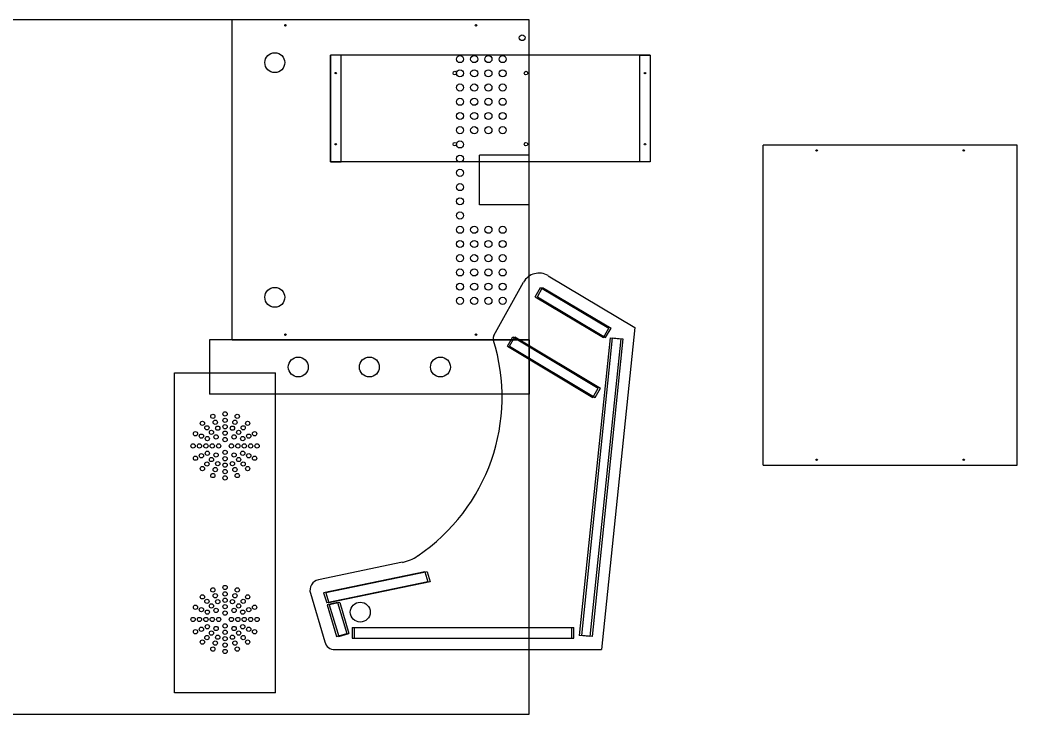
# Model space of a CAD drawing. Header units: millimetres. Extents: x -1057 to 1906, y -181 to 885.
# Drawn here: x 503 to 1906, y -91 to 885 of the extents above; entities that cross this region are included whole.
import ezdxf

# ---------------------------------------------------------------- set-up
doc = ezdxf.new("R2010")
doc.units = ezdxf.units.MM
for name, color, linetype in [('BLOCK_back_panel', 7, 'CONTINUOUS'), ('BLOCK_baton_placement', 7, 'CONTINUOUS'), ('BLOCK_bottom', 7, 'CONTINUOUS'), ('BLOCK_control_panel_front_3_holes', 7, 'CONTINUOUS'), ('BLOCK_monitor_bar', 7, 'CONTINUOUS'), ('BLOCK_side_panel', 7, 'CONTINUOUS'), ('BLOCK_speaker_panel', 7, 'CONTINUOUS'), ('Shape003', 7, 'CONTINUOUS'), ('Shape004', 7, 'CONTINUOUS'), ('Shape005', 7, 'CONTINUOUS'), ('Shape006', 7, 'CONTINUOUS'), ('Shape007', 7, 'CONTINUOUS'), ('Shape008', 7, 'CONTINUOUS'), ('Shape009', 7, 'CONTINUOUS'), ('Shape010', 7, 'CONTINUOUS'), ('Shape011', 7, 'CONTINUOUS'), ('Shape012', 7, 'CONTINUOUS'), ('Shape013', 7, 'CONTINUOUS'), ('Shape014', 7, 'CONTINUOUS'), ('Shape015', 7, 'CONTINUOUS'), ('Shape016', 7, 'CONTINUOUS'), ('Shape017', 7, 'CONTINUOUS'), ('Shape018', 7, 'CONTINUOUS'), ('Shape019', 7, 'CONTINUOUS'), ('Shape020', 7, 'CONTINUOUS'), ('Shape021', 7, 'CONTINUOUS'), ('Shape022', 7, 'CONTINUOUS'), ('Shape023', 7, 'CONTINUOUS'), ('Shape024', 7, 'CONTINUOUS'), ('Shape025', 7, 'CONTINUOUS'), ('Shape026', 7, 'CONTINUOUS'), ('Shape027', 7, 'CONTINUOUS'), ('Shape028', 7, 'CONTINUOUS'), ('Shape029', 7, 'CONTINUOUS'), ('Shape030', 7, 'CONTINUOUS'), ('Shape031', 7, 'CONTINUOUS'), ('Shape032', 7, 'CONTINUOUS'), ('Shape033', 7, 'CONTINUOUS'), ('Shape034', 7, 'CONTINUOUS'), ('Shape035', 7, 'CONTINUOUS'), ('Shape036', 7, 'CONTINUOUS'), ('Shape037', 7, 'CONTINUOUS'), ('Shape038', 7, 'CONTINUOUS'), ('Shape039', 7, 'CONTINUOUS'), ('Shape040', 7, 'CONTINUOUS'), ('Shape041', 7, 'CONTINUOUS'), ('Shape042', 7, 'CONTINUOUS'), ('Shape043', 7, 'CONTINUOUS'), ('Shape044', 7, 'CONTINUOUS'), ('Shape045', 7, 'CONTINUOUS'), ('Shape046', 7, 'CONTINUOUS'), ('Shape047', 7, 'CONTINUOUS'), ('Shape048', 7, 'CONTINUOUS'), ('Shape049', 7, 'CONTINUOUS'), ('Shape050', 7, 'CONTINUOUS'), ('Shape051', 7, 'CONTINUOUS'), ('Shape052', 7, 'CONTINUOUS'), ('Shape053', 7, 'CONTINUOUS'), ('Shape054', 7, 'CONTINUOUS'), ('Shape055', 7, 'CONTINUOUS'), ('Shape056', 7, 'CONTINUOUS'), ('Shape057', 7, 'CONTINUOUS'), ('Shape058', 7, 'CONTINUOUS'), ('Shape059', 7, 'CONTINUOUS'), ('Shape060', 7, 'CONTINUOUS'), ('Shape061', 7, 'CONTINUOUS'), ('Shape062', 7, 'CONTINUOUS'), ('Shape063', 7, 'CONTINUOUS'), ('Shape064', 7, 'CONTINUOUS'), ('Shape065', 7, 'CONTINUOUS'), ('Shape066', 7, 'CONTINUOUS'), ('Shape067', 7, 'CONTINUOUS'), ('Shape068', 7, 'CONTINUOUS'), ('Shape069', 7, 'CONTINUOUS'), ('Shape070', 7, 'CONTINUOUS'), ('Shape071', 7, 'CONTINUOUS'), ('Shape072', 7, 'CONTINUOUS'), ('Shape073', 7, 'CONTINUOUS'), ('Shape074', 7, 'CONTINUOUS'), ('Shape075', 7, 'CONTINUOUS'), ('Shape076', 7, 'CONTINUOUS'), ('Shape077', 7, 'CONTINUOUS'), ('Shape078', 7, 'CONTINUOUS'), ('Shape079', 7, 'CONTINUOUS'), ('Shape080', 7, 'CONTINUOUS'), ('Shape081', 7, 'CONTINUOUS'), ('Shape082', 7, 'CONTINUOUS'), ('Shape083', 7, 'CONTINUOUS'), ('Shape084', 7, 'CONTINUOUS'), ('Shape085', 7, 'CONTINUOUS'), ('Shape086', 7, 'CONTINUOUS'), ('Shape087', 7, 'CONTINUOUS'), ('Shape088', 7, 'CONTINUOUS'), ('Shape089', 7, 'CONTINUOUS'), ('Shape090', 7, 'CONTINUOUS'), ('Shape091', 7, 'CONTINUOUS'), ('Shape092', 7, 'CONTINUOUS'), ('Shape093', 7, 'CONTINUOUS'), ('Shape094', 7, 'CONTINUOUS'), ('Shape095', 7, 'CONTINUOUS'), ('Shape096', 7, 'CONTINUOUS'), ('Shape097', 7, 'CONTINUOUS'), ('Shape098', 7, 'CONTINUOUS'), ('Shape099', 7, 'CONTINUOUS'), ('Shape100', 7, 'CONTINUOUS'), ('Shape101', 7, 'CONTINUOUS'), ('Shape102', 7, 'CONTINUOUS'), ('Shape148', 7, 'CONTINUOUS'), ('Shape149', 7, 'CONTINUOUS'), ('Shape150', 7, 'CONTINUOUS'), ('Shape151', 7, 'CONTINUOUS'), ('Shape152', 7, 'CONTINUOUS'), ('Shape153', 7, 'CONTINUOUS'), ('Shape154', 7, 'CONTINUOUS'), ('Shape265', 7, 'CONTINUOUS'), ('Shape266', 7, 'CONTINUOUS'), ('Shape267', 7, 'CONTINUOUS'), ('Shape268', 7, 'CONTINUOUS'), ('Shape269', 7, 'CONTINUOUS'), ('Shape270', 7, 'CONTINUOUS'), ('Shape271', 7, 'CONTINUOUS'), ('Shape272', 7, 'CONTINUOUS'), ('Shape273', 7, 'CONTINUOUS'), ('Shape274', 7, 'CONTINUOUS'), ('Shape275', 7, 'CONTINUOUS'), ('Shape276', 7, 'CONTINUOUS'), ('Shape277', 7, 'CONTINUOUS'), ('Shape278', 7, 'CONTINUOUS'), ('Shape279', 7, 'CONTINUOUS'), ('Shape280', 7, 'CONTINUOUS'), ('Shape281', 7, 'CONTINUOUS'), ('Shape282', 7, 'CONTINUOUS'), ('Shape283', 7, 'CONTINUOUS'), ('Shape284', 7, 'CONTINUOUS'), ('Shape289', 7, 'CONTINUOUS'), ('Shape290', 7, 'CONTINUOUS'), ('Shape291', 7, 'CONTINUOUS'), ('Shape292', 7, 'CONTINUOUS'), ('Shape293', 7, 'CONTINUOUS'), ('Shape294', 7, 'CONTINUOUS'), ('Shape295', 7, 'CONTINUOUS'), ('Shape296', 7, 'CONTINUOUS'), ('Shape297', 7, 'CONTINUOUS'), ('Shape298', 7, 'CONTINUOUS'), ('Shape299', 7, 'CONTINUOUS'), ('Shape300', 7, 'CONTINUOUS'), ('Shape301', 7, 'CONTINUOUS'), ('Shape302', 7, 'CONTINUOUS'), ('Shape303', 7, 'CONTINUOUS'), ('Shape304', 7, 'CONTINUOUS'), ('Shape305', 7, 'CONTINUOUS'), ('Shape306', 7, 'CONTINUOUS'), ('Shape307', 7, 'CONTINUOUS'), ('Shape308', 7, 'CONTINUOUS'), ('Shape309', 7, 'CONTINUOUS'), ('Shape310', 7, 'CONTINUOUS'), ('Shape311', 7, 'CONTINUOUS'), ('Shape312', 7, 'CONTINUOUS'), ('Shape313', 7, 'CONTINUOUS'), ('Shape314', 7, 'CONTINUOUS'), ('Shape315', 7, 'CONTINUOUS'), ('Shape316', 7, 'CONTINUOUS'), ('Shape317', 7, 'CONTINUOUS'), ('Shape318', 7, 'CONTINUOUS'), ('Shape319', 7, 'CONTINUOUS'), ('Shape320', 7, 'CONTINUOUS'), ('Shape321', 7, 'CONTINUOUS'), ('Shape322', 7, 'CONTINUOUS'), ('Shape323', 7, 'CONTINUOUS'), ('Shape324', 7, 'CONTINUOUS'), ('Shape325', 7, 'CONTINUOUS'), ('Shape326', 7, 'CONTINUOUS'), ('Shape327', 7, 'CONTINUOUS'), ('Shape328', 7, 'CONTINUOUS'), ('Shape329', 7, 'CONTINUOUS'), ('Shape330', 7, 'CONTINUOUS'), ('Shape331', 7, 'CONTINUOUS'), ('Shape332', 7, 'CONTINUOUS'), ('Shape333', 7, 'CONTINUOUS'), ('Shape334', 7, 'CONTINUOUS'), ('Shape335', 7, 'CONTINUOUS'), ('Shape336', 7, 'CONTINUOUS'), ('Shape337', 7, 'CONTINUOUS'), ('Shape338', 7, 'CONTINUOUS'), ('Shape339', 7, 'CONTINUOUS'), ('Shape340', 7, 'CONTINUOUS'), ('Shape341', 7, 'CONTINUOUS'), ('Shape342', 7, 'CONTINUOUS'), ('Shape343', 7, 'CONTINUOUS'), ('Shape344', 7, 'CONTINUOUS'), ('Shape345', 7, 'CONTINUOUS'), ('Shape346', 7, 'CONTINUOUS'), ('Shape347', 7, 'CONTINUOUS'), ('Shape348', 7, 'CONTINUOUS'), ('Shape349', 7, 'CONTINUOUS'), ('Shape350', 7, 'CONTINUOUS'), ('Shape351', 7, 'CONTINUOUS'), ('Shape352', 7, 'CONTINUOUS'), ('Shape353', 7, 'CONTINUOUS'), ('Shape354', 7, 'CONTINUOUS'), ('Shape355', 7, 'CONTINUOUS'), ('Shape356', 7, 'CONTINUOUS'), ('Shape357', 7, 'CONTINUOUS'), ('Shape358', 7, 'CONTINUOUS'), ('Shape359', 7, 'CONTINUOUS'), ('Shape360', 7, 'CONTINUOUS'), ('Shape361', 7, 'CONTINUOUS'), ('Shape362', 7, 'CONTINUOUS'), ('Shape363', 7, 'CONTINUOUS'), ('Shape364', 7, 'CONTINUOUS'), ('Shape365', 7, 'CONTINUOUS'), ('Shape366', 7, 'CONTINUOUS'), ('Shape367', 7, 'CONTINUOUS'), ('Shape368', 7, 'CONTINUOUS'), ('Shape369', 7, 'CONTINUOUS'), ('Shape370', 7, 'CONTINUOUS'), ('Shape371', 7, 'CONTINUOUS'), ('Shape372', 7, 'CONTINUOUS'), ('Shape373', 7, 'CONTINUOUS'), ('Shape374', 7, 'CONTINUOUS'), ('Shape375', 7, 'CONTINUOUS'), ('Shape376', 7, 'CONTINUOUS'), ('Shape377', 7, 'CONTINUOUS'), ('Shape378', 7, 'CONTINUOUS'), ('Shape379', 7, 'CONTINUOUS'), ('Shape380', 7, 'CONTINUOUS'), ('Shape381', 7, 'CONTINUOUS'), ('Shape382', 7, 'CONTINUOUS'), ('Shape383', 7, 'CONTINUOUS'), ('Shape384', 7, 'CONTINUOUS'), ('Shape385', 7, 'CONTINUOUS'), ('Shape386', 7, 'CONTINUOUS'), ('Shape387', 7, 'CONTINUOUS'), ('Shape388', 7, 'CONTINUOUS'), ('Shape389', 7, 'CONTINUOUS'), ('Shape390', 7, 'CONTINUOUS'), ('Shape391', 7, 'CONTINUOUS'), ('Shape392', 7, 'CONTINUOUS'), ('Shape393', 7, 'CONTINUOUS'), ('Shape394', 7, 'CONTINUOUS'), ('Shape395', 7, 'CONTINUOUS'), ('Shape396', 7, 'CONTINUOUS'), ('Shape397', 7, 'CONTINUOUS'), ('Shape398', 7, 'CONTINUOUS'), ('Shape399', 7, 'CONTINUOUS'), ('Shape400', 7, 'CONTINUOUS'), ('Shape401', 7, 'CONTINUOUS'), ('Shape402', 7, 'CONTINUOUS'), ('Shape403', 7, 'CONTINUOUS'), ('Shape404', 7, 'CONTINUOUS'), ('Shape405', 7, 'CONTINUOUS'), ('Shape406', 7, 'CONTINUOUS'), ('Shape407', 7, 'CONTINUOUS'), ('Shape408', 7, 'CONTINUOUS'), ('Shape409', 7, 'CONTINUOUS'), ('Shape410', 7, 'CONTINUOUS'), ('Shape411', 7, 'CONTINUOUS'), ('Shape412', 7, 'CONTINUOUS'), ('Shape413', 7, 'CONTINUOUS'), ('Shape414', 7, 'CONTINUOUS'), ('Shape415', 7, 'CONTINUOUS'), ('Shape416', 7, 'CONTINUOUS'), ('Shape417', 7, 'CONTINUOUS'), ('Shape418', 7, 'CONTINUOUS'), ('Shape419', 7, 'CONTINUOUS'), ('Shape420', 7, 'CONTINUOUS'), ('Shape421', 7, 'CONTINUOUS'), ('Shape422', 7, 'CONTINUOUS'), ('Shape423', 7, 'CONTINUOUS'), ('Shape424', 7, 'CONTINUOUS'), ('Shape425', 7, 'CONTINUOUS'), ('Shape430', 7, 'CONTINUOUS'), ('Shape431', 7, 'CONTINUOUS'), ('Shape433', 7, 'CONTINUOUS')]:
    doc.layers.add(name, color=color, linetype=linetype)

msp = doc.modelspace()

# ---------------------------------------------------------------- linework, layer by layer
at = {"layer": 'BLOCK_back_panel'}
for p, q in [((1220, 885.4), (802, 885.4)), ((802, 435.4), (802, 885.4)), ((1220, 435.4), (1220, 885.4)), ((1220, 695.4), (1150, 695.4)), ((1150, 625.4), (1150, 695.4)), ((1220, 625.4), (1150, 625.4)), ((802, 435.4), (1220, 435.4))]:
    msp.add_line(p, q, dxfattribs=at)
for centre, radius in [((877, 877.9), 1), ((1145, 877.9), 1), ((1210, 860.4), 4), ((862, 825.4), 14), ((1122.5, 830.4), 5), ((1142.5, 830.4), 5), ((1162.5, 830.4), 5), ((1182.5, 830.4), 5), ((1122.5, 810.4), 5), ((1142.5, 810.4), 5), ((1162.5, 810.4), 5), ((1182.5, 810.4), 5), ((1122.5, 790.4), 5), ((1142.5, 790.4), 5), ((1162.5, 790.4), 5), ((1182.5, 790.4), 5), ((1122.5, 770.4), 5), ((1142.5, 770.4), 5), ((1162.5, 770.4), 5), ((1182.5, 770.4), 5), ((1122.5, 750.4), 5), ((1142.5, 750.4), 5), ((1162.5, 750.4), 5), ((1182.5, 750.4), 5), ((1122.5, 730.4), 5), ((1142.5, 730.4), 5), ((1162.5, 730.4), 5), ((1182.5, 730.4), 5), ((1122.5, 710.4), 5), ((1122.5, 690.4), 5), ((1122.5, 670.4), 5), ((1122.5, 650.4), 5), ((1122.5, 630.4), 5), ((1122.5, 610.4), 5), ((1122.5, 590.4), 5), ((1142.5, 590.4), 5), ((1162.5, 590.4), 5), ((1182.5, 590.4), 5), ((1122.5, 570.4), 5), ((1142.5, 570.4), 5), ((1162.5, 570.4), 5), ((1182.5, 570.4), 5), ((1122.5, 550.4), 5), ((1142.5, 550.4), 5), ((1162.5, 550.4), 5), ((1182.5, 550.4), 5), ((1122.5, 530.4), 5), ((1142.5, 530.4), 5), ((1162.5, 530.4), 5), ((1182.5, 530.4), 5), ((862, 495.4), 14), ((1122.5, 510.4), 5), ((1142.5, 510.4), 5), ((1162.5, 510.4), 5), ((1182.5, 510.4), 5), ((1122.5, 490.4), 5), ((1142.5, 490.4), 5), ((1162.5, 490.4), 5), ((1182.5, 490.4), 5), ((877, 442.9), 1), ((1145, 442.9), 1)]:
    msp.add_circle(centre, radius, dxfattribs=at)
at = {"layer": 'BLOCK_baton_placement'}
for p, q in [((1228.5, 496.3), (1235.8, 509.4)), ((1235.8, 509.4), (1332, 452)), ((1228.5, 496.3), (1324.3, 439.1)), ((1324.3, 439.1), (1332, 452)), ((1189.4, 426.5), (1196.7, 439.6)), ((1196.7, 439.6), (1317, 367.8)), ((1333.7, 438.3), (1290.4, 20)), ((1348.7, 436.8), (1305.3, 18.5)), ((1333.7, 438.3), (1348.7, 436.8)), ((1189.4, 426.5), (1309.6, 354.7)), ((1309.6, 354.7), (1317, 367.8)), ((1073.2, 109.5), (930.7, 80)), ((1073.2, 109.5), (1077.5, 95.1)), ((1077.5, 95.1), (935, 65.6)), ((930.7, 80), (935, 65.6)), ((950.4, 66.2), (935.5, 63.1)), ((935.7, 63.2), (948.9, 18.4)), ((950.4, 66.2), (963.3, 22.6)), ((970.8, 31), (1279.9, 31)), ((970.8, 31), (970.8, 16)), ((1279.9, 16), (1279.9, 31)), ((948.9, 18.4), (963.3, 22.6)), ((970.8, 16), (1279.9, 16)), ((1305.3, 18.5), (1290.4, 20))]:
    msp.add_line(p, q, dxfattribs=at)
at = {"layer": 'BLOCK_bottom'}
for p, q in [((1906.3, 709.5), (1549.3, 709.5)), ((1549.3, 259.5), (1549.3, 709.5)), ((1906.3, 259.5), (1906.3, 709.5)), ((1549.3, 259.5), (1906.3, 259.5))]:
    msp.add_line(p, q, dxfattribs=at)
for centre in [(1624.3, 702), (1831.3, 702), (1624.3, 267), (1831.3, 267)]:
    msp.add_circle(centre, 1, dxfattribs=at)
at = {"layer": 'BLOCK_control_panel_front_3_holes'}
for p, q in [((770, 435.4), (770, 359.4)), ((1220, 435.4), (770, 435.4)), ((1220, 435.4), (1220, 359.4)), ((1220, 359.4), (770, 359.4))]:
    msp.add_line(p, q, dxfattribs=at)
for centre in [(895, 397.4), (995, 397.4), (1095, 397.4)]:
    msp.add_circle(centre, 14, dxfattribs=at)
at = {"layer": 'BLOCK_monitor_bar'}
for p, q in [((940.3, 685.7), (940.3, 835.7)), ((1390.3, 835.7), (940.3, 835.7)), ((940.3, 835.7), (940.3, 685.7)), ((955.3, 835.7), (940.3, 835.7)), ((955.3, 685.7), (955.3, 835.7)), ((1375.3, 835.7), (1390.3, 835.7)), ((1375.3, 835.7), (1375.3, 685.7)), ((1390.3, 835.7), (1390.3, 685.7)), ((1390.3, 835.7), (1390.3, 685.7)), ((1390.3, 685.7), (940.3, 685.7)), ((940.3, 685.7), (955.3, 685.7)), ((1390.3, 685.7), (1375.3, 685.7))]:
    msp.add_line(p, q, dxfattribs=at)
for centre, radius in [((947.8, 810.7), 1), ((1115.3, 810.7), 2.5), ((1215.3, 810.7), 2.5), ((1382.8, 810.7), 1), ((947.8, 710.7), 1), ((1115.3, 710.7), 2.5), ((1215.3, 710.7), 2.5), ((1382.8, 710.7), 1)]:
    msp.add_circle(centre, radius, dxfattribs=at)
at = {"layer": 'BLOCK_side_panel'}
for p, q in [((1246.5, 525.8), (1368.4, 453)), ((1170, 441.8), (1211.9, 516.6)), ((1231.5, 496.3), (1238.8, 509.4)), ((1238.8, 509.4), (1335, 452)), ((1231.5, 496.3), (1327.3, 439.1)), ((1368.4, 453), (1321.4, 0)), ((1327.3, 439.1), (1335, 452)), ((1192.4, 426.5), (1199.7, 439.6)), ((1199.7, 439.6), (1320, 367.8)), ((1336.7, 438.3), (1293.3, 20)), ((1351.7, 436.8), (1308.3, 18.5)), ((1336.7, 438.3), (1351.7, 436.8)), ((1192.4, 426.5), (1312.6, 354.7)), ((1312.6, 354.7), (1320, 367.8)), ((1041.6, 122.8), (923.4, 98.3)), ((1076.2, 109.5), (933.7, 80)), ((1076.2, 109.5), (1080.5, 95.1)), ((1080.5, 95.1), (938, 65.6)), ((912, 79.4), (932.3, 10.8)), ((933.7, 80), (938, 65.6)), ((953.4, 66.2), (938.5, 63.1)), ((938.7, 63.2), (951.9, 18.4)), ((953.4, 66.2), (966.3, 22.6)), ((973.8, 31), (1282.9, 31)), ((973.8, 31), (973.8, 16)), ((1282.9, 16), (1282.9, 31)), ((951.9, 18.4), (966.3, 22.6)), ((973.8, 16), (1282.9, 16)), ((1308.3, 18.5), (1293.3, 20)), ((946.6, 0), (1321.4, 0))]:
    msp.add_line(p, q, dxfattribs=at)
msp.add_circle((982.2, 52.7), 14, dxfattribs=at)
for centre, radius, start, end in [((1233.7, 504.4), 25, 59.1534, 150.7512), ((912.4, 355.2), 269.4, -56.0168, 17.4476), ((1176.6, 438.2), 7.5, 150.7512, -162.5524), ((1029.4, 181.5), 60, -78.3106, -56.0168), ((926.4, 83.6), 15, 101.6894, -163.5778), ((946.6, 15), 15, -163.5778, -90)]:
    msp.add_arc(centre, radius, start, end, dxfattribs=at)
at = {"layer": 'BLOCK_speaker_panel'}
for p, q in [((721, 389.4), (863, 389.4)), ((721, -60.6), (721, 389.4)), ((863, -60.6), (863, 389.4)), ((863, -60.6), (721, -60.6))]:
    msp.add_line(p, q, dxfattribs=at)
for centre in [(774.8, 328), (778.2, 319.7), (792, 331.4), (792, 322.4), (805.8, 319.7), (809.2, 328), (760.2, 318.2), (766.5, 311.9), (781.7, 311.4), (792, 313.4), (802.3, 311.4), (817.5, 311.9), (823.8, 318.2), (750.4, 303.6), (758.7, 300.2), (767.1, 296.7), (772.9, 305.5), (779.3, 299.1), (792, 304.4), (792, 295.4), (804.7, 299.1), (811.1, 305.5), (816.9, 296.7), (825.3, 300.2), (833.6, 303.6), (747, 286.4), (756, 286.4), (765, 286.4), (774, 286.4), (783, 286.4), (801, 286.4), (810, 286.4), (819, 286.4), (828, 286.4), (837, 286.4), (750.4, 269.2), (758.7, 272.6), (767.1, 276.1), (772.9, 267.3), (779.3, 273.7), (792, 277.4), (792, 268.4), (804.7, 273.7), (811.1, 267.3), (816.9, 276.1), (825.3, 272.6), (833.6, 269.2), (760.2, 254.6), (766.5, 261), (778.2, 253.2), (781.7, 261.5), (792, 259.4), (792, 250.4), (802.3, 261.5), (805.8, 253.2), (817.5, 261), (823.8, 254.6), (774.8, 244.8), (792, 241.4), (809.2, 244.8), (774.8, 84), (792, 87.4), (809.2, 84), (760.2, 74.2), (766.5, 67.9), (778.2, 75.7), (781.7, 67.4), (792, 78.4), (792, 69.4), (802.3, 67.4), (805.8, 75.7), (817.5, 67.9), (823.8, 74.2), (750.4, 59.6), (758.7, 56.2), (772.9, 61.5), (779.3, 55.1), (792, 60.4), (804.7, 55.1), (811.1, 61.5), (825.3, 56.2), (833.6, 59.6), (747, 42.4), (756, 42.4), (765, 42.4), (767.1, 52.7), (774, 42.4), (783, 42.4), (792, 51.4), (801, 42.4), (810, 42.4), (816.9, 52.7), (819, 42.4), (828, 42.4), (837, 42.4), (750.4, 25.2), (758.7, 28.6), (767.1, 32.1), (779.3, 29.7), (792, 33.4), (804.7, 29.7), (816.9, 32.1), (825.3, 28.6), (833.6, 25.2), (766.5, 17), (772.9, 23.3), (781.7, 17.5), (792, 24.4), (792, 15.4), (802.3, 17.5), (811.1, 23.3), (817.5, 17), (760.2, 10.6), (774.8, 0.8), (778.2, 9.2), (792, 6.4), (792, -2.6), (805.8, 9.2), (809.2, 0.8), (823.8, 10.6)]:
    msp.add_circle(centre, 3, dxfattribs=at)
at = {"layer": 'Shape003'}
msp.add_circle((1210, 860.4), 4, dxfattribs=at)
at = {"layer": 'Shape004'}
msp.add_circle((862, 825.4), 14, dxfattribs=at)
at = {"layer": 'Shape005'}
msp.add_circle((862, 495.4), 14, dxfattribs=at)
at = {"layer": 'Shape006'}
msp.add_line((1220, 695.4), (1150, 695.4), dxfattribs=at)
at = {"layer": 'Shape007'}
msp.add_line((1220, 625.4), (1150, 625.4), dxfattribs=at)
at = {"layer": 'Shape008'}
msp.add_line((1150, 625.4), (1150, 695.4), dxfattribs=at)
at = {"layer": 'Shape009'}
msp.add_circle((1122.5, 830.4), 5, dxfattribs=at)
at = {"layer": 'Shape010'}
msp.add_circle((1142.5, 830.4), 5, dxfattribs=at)
at = {"layer": 'Shape011'}
msp.add_circle((1162.5, 830.4), 5, dxfattribs=at)
at = {"layer": 'Shape012'}
msp.add_circle((1122.5, 810.4), 5, dxfattribs=at)
at = {"layer": 'Shape013'}
msp.add_circle((1142.5, 810.4), 5, dxfattribs=at)
at = {"layer": 'Shape014'}
msp.add_circle((1162.5, 810.4), 5, dxfattribs=at)
at = {"layer": 'Shape015'}
msp.add_circle((1122.5, 790.4), 5, dxfattribs=at)
at = {"layer": 'Shape016'}
msp.add_circle((1142.5, 790.4), 5, dxfattribs=at)
at = {"layer": 'Shape017'}
msp.add_circle((1162.5, 790.4), 5, dxfattribs=at)
at = {"layer": 'Shape018'}
msp.add_circle((1162.5, 770.4), 5, dxfattribs=at)
at = {"layer": 'Shape019'}
msp.add_circle((1142.5, 770.4), 5, dxfattribs=at)
at = {"layer": 'Shape020'}
msp.add_circle((1122.5, 770.4), 5, dxfattribs=at)
at = {"layer": 'Shape021'}
msp.add_circle((1122.5, 750.4), 5, dxfattribs=at)
at = {"layer": 'Shape022'}
msp.add_circle((1142.5, 750.4), 5, dxfattribs=at)
at = {"layer": 'Shape023'}
msp.add_circle((1162.5, 750.4), 5, dxfattribs=at)
at = {"layer": 'Shape024'}
msp.add_circle((1162.5, 730.4), 5, dxfattribs=at)
at = {"layer": 'Shape025'}
msp.add_circle((1142.5, 730.4), 5, dxfattribs=at)
at = {"layer": 'Shape026'}
msp.add_circle((1122.5, 730.4), 5, dxfattribs=at)
at = {"layer": 'Shape027'}
msp.add_circle((1122.5, 710.4), 5, dxfattribs=at)
at = {"layer": 'Shape028'}
msp.add_circle((1122.5, 690.4), 5, dxfattribs=at)
at = {"layer": 'Shape029'}
msp.add_circle((1122.5, 610.4), 5, dxfattribs=at)
at = {"layer": 'Shape030'}
msp.add_circle((1122.5, 670.4), 5, dxfattribs=at)
at = {"layer": 'Shape031'}
msp.add_circle((1122.5, 650.4), 5, dxfattribs=at)
at = {"layer": 'Shape032'}
msp.add_circle((1122.5, 630.4), 5, dxfattribs=at)
at = {"layer": 'Shape033'}
msp.add_circle((1122.5, 570.4), 5, dxfattribs=at)
at = {"layer": 'Shape034'}
msp.add_circle((1142.5, 570.4), 5, dxfattribs=at)
at = {"layer": 'Shape035'}
msp.add_circle((1162.5, 570.4), 5, dxfattribs=at)
at = {"layer": 'Shape036'}
msp.add_circle((1162.5, 590.4), 5, dxfattribs=at)
at = {"layer": 'Shape037'}
msp.add_circle((1142.5, 590.4), 5, dxfattribs=at)
at = {"layer": 'Shape038'}
msp.add_circle((1122.5, 590.4), 5, dxfattribs=at)
at = {"layer": 'Shape039'}
msp.add_circle((1162.5, 530.4), 5, dxfattribs=at)
at = {"layer": 'Shape040'}
msp.add_circle((1142.5, 530.4), 5, dxfattribs=at)
at = {"layer": 'Shape041'}
msp.add_circle((1122.5, 530.4), 5, dxfattribs=at)
at = {"layer": 'Shape042'}
msp.add_circle((1122.5, 550.4), 5, dxfattribs=at)
at = {"layer": 'Shape043'}
msp.add_circle((1142.5, 550.4), 5, dxfattribs=at)
at = {"layer": 'Shape044'}
msp.add_circle((1162.5, 550.4), 5, dxfattribs=at)
at = {"layer": 'Shape045'}
msp.add_circle((1122.5, 490.4), 5, dxfattribs=at)
at = {"layer": 'Shape046'}
msp.add_circle((1122.5, 510.4), 5, dxfattribs=at)
at = {"layer": 'Shape047'}
msp.add_circle((1142.5, 510.4), 5, dxfattribs=at)
at = {"layer": 'Shape048'}
msp.add_circle((1142.5, 490.4), 5, dxfattribs=at)
at = {"layer": 'Shape049'}
msp.add_circle((1162.5, 490.4), 5, dxfattribs=at)
at = {"layer": 'Shape050'}
msp.add_circle((1162.5, 510.4), 5, dxfattribs=at)
at = {"layer": 'Shape051'}
msp.add_line((802, 435.4), (1220, 435.4), dxfattribs=at)
at = {"layer": 'Shape052'}
msp.add_line((1220, 885.4), (802, 885.4), dxfattribs=at)
at = {"layer": 'Shape053'}
msp.add_circle((877, 877.9), 1, dxfattribs=at)
at = {"layer": 'Shape054'}
msp.add_circle((877, 442.9), 1, dxfattribs=at)
at = {"layer": 'Shape055'}
msp.add_circle((1145, 877.9), 1, dxfattribs=at)
at = {"layer": 'Shape056'}
msp.add_circle((1145, 442.9), 1, dxfattribs=at)
at = {"layer": 'Shape057'}
msp.add_line((1220, 435.4), (1220, 885.4), dxfattribs=at)
at = {"layer": 'Shape058'}
msp.add_line((802, 435.4), (802, 885.4), dxfattribs=at)
at = {"layer": 'Shape059'}
msp.add_circle((1182.5, 830.4), 5, dxfattribs=at)
at = {"layer": 'Shape060'}
msp.add_circle((1182.5, 810.4), 5, dxfattribs=at)
at = {"layer": 'Shape061'}
msp.add_circle((1182.5, 790.4), 5, dxfattribs=at)
at = {"layer": 'Shape062'}
msp.add_circle((1182.5, 770.4), 5, dxfattribs=at)
at = {"layer": 'Shape063'}
msp.add_circle((1182.5, 750.4), 5, dxfattribs=at)
at = {"layer": 'Shape064'}
msp.add_circle((1182.5, 730.4), 5, dxfattribs=at)
at = {"layer": 'Shape065'}
msp.add_circle((1182.5, 570.4), 5, dxfattribs=at)
at = {"layer": 'Shape066'}
msp.add_circle((1182.5, 590.4), 5, dxfattribs=at)
at = {"layer": 'Shape067'}
msp.add_circle((1182.5, 530.4), 5, dxfattribs=at)
at = {"layer": 'Shape068'}
msp.add_circle((1182.5, 550.4), 5, dxfattribs=at)
at = {"layer": 'Shape069'}
msp.add_circle((1182.5, 490.4), 5, dxfattribs=at)
at = {"layer": 'Shape070'}
msp.add_circle((1182.5, 510.4), 5, dxfattribs=at)
at = {"layer": 'Shape071'}
msp.add_line((1073.2, 109.5), (1077.5, 95.1), dxfattribs=at)
at = {"layer": 'Shape072'}
msp.add_line((950.4, 66.2), (963.3, 22.6), dxfattribs=at)
at = {"layer": 'Shape073'}
msp.add_line((935.7, 63.2), (948.9, 18.4), dxfattribs=at)
at = {"layer": 'Shape074'}
msp.add_line((948.9, 18.4), (963.3, 22.6), dxfattribs=at)
at = {"layer": 'Shape075'}
msp.add_line((930.7, 80), (935, 65.6), dxfattribs=at)
at = {"layer": 'Shape076'}
msp.add_line((950.4, 66.2), (935.5, 63.1), dxfattribs=at)
at = {"layer": 'Shape077'}
msp.add_line((970.8, 16), (1279.9, 16), dxfattribs=at)
at = {"layer": 'Shape078'}
msp.add_line((970.8, 31), (1279.9, 31), dxfattribs=at)
at = {"layer": 'Shape079'}
msp.add_line((1077.5, 95.1), (935, 65.6), dxfattribs=at)
at = {"layer": 'Shape080'}
msp.add_line((1073.2, 109.5), (930.7, 80), dxfattribs=at)
at = {"layer": 'Shape081'}
msp.add_line((1348.7, 436.8), (1305.3, 18.5), dxfattribs=at)
at = {"layer": 'Shape082'}
msp.add_line((1333.7, 438.3), (1290.4, 20), dxfattribs=at)
at = {"layer": 'Shape083'}
msp.add_line((1305.3, 18.5), (1290.4, 20), dxfattribs=at)
at = {"layer": 'Shape084'}
msp.add_line((970.8, 31), (970.8, 16), dxfattribs=at)
at = {"layer": 'Shape085'}
msp.add_line((1279.9, 16), (1279.9, 31), dxfattribs=at)
at = {"layer": 'Shape086'}
msp.add_line((1333.7, 438.3), (1348.7, 436.8), dxfattribs=at)
at = {"layer": 'Shape087'}
msp.add_line((1324.3, 439.1), (1332, 452), dxfattribs=at)
at = {"layer": 'Shape088'}
msp.add_line((1309.6, 354.7), (1317, 367.8), dxfattribs=at)
at = {"layer": 'Shape089'}
msp.add_line((1228.5, 496.3), (1235.8, 509.4), dxfattribs=at)
at = {"layer": 'Shape090'}
msp.add_line((1228.5, 496.3), (1324.3, 439.1), dxfattribs=at)
at = {"layer": 'Shape091'}
msp.add_line((1189.4, 426.5), (1309.6, 354.7), dxfattribs=at)
at = {"layer": 'Shape092'}
msp.add_line((1196.7, 439.6), (1317, 367.8), dxfattribs=at)
at = {"layer": 'Shape093'}
msp.add_line((1189.4, 426.5), (1196.7, 439.6), dxfattribs=at)
at = {"layer": 'Shape094'}
msp.add_line((1235.8, 509.4), (1332, 452), dxfattribs=at)
at = {"layer": 'Shape095'}
msp.add_line((1906.3, 709.5), (1549.3, 709.5), dxfattribs=at)
at = {"layer": 'Shape096'}
msp.add_line((1549.3, 259.5), (1906.3, 259.5), dxfattribs=at)
at = {"layer": 'Shape097'}
msp.add_line((1549.3, 259.5), (1549.3, 709.5), dxfattribs=at)
at = {"layer": 'Shape098'}
msp.add_line((1906.3, 259.5), (1906.3, 709.5), dxfattribs=at)
at = {"layer": 'Shape099'}
msp.add_circle((1831.3, 702), 1, dxfattribs=at)
at = {"layer": 'Shape100'}
msp.add_circle((1624.3, 702), 1, dxfattribs=at)
at = {"layer": 'Shape101'}
msp.add_circle((1831.3, 267), 1, dxfattribs=at)
at = {"layer": 'Shape102'}
msp.add_circle((1624.3, 267), 1, dxfattribs=at)
at = {"layer": 'Shape148'}
msp.add_line((1220, 359.4), (770, 359.4), dxfattribs=at)
at = {"layer": 'Shape149'}
msp.add_line((770, 435.4), (770, 359.4), dxfattribs=at)
at = {"layer": 'Shape150'}
msp.add_line((1220, 435.4), (1220, 359.4), dxfattribs=at)
at = {"layer": 'Shape151'}
msp.add_line((1220, 435.4), (770, 435.4), dxfattribs=at)
at = {"layer": 'Shape152'}
msp.add_circle((995, 397.4), 14, dxfattribs=at)
at = {"layer": 'Shape153'}
msp.add_circle((1095, 397.4), 14, dxfattribs=at)
at = {"layer": 'Shape154'}
msp.add_circle((895, 397.4), 14, dxfattribs=at)
at = {"layer": 'Shape265'}
msp.add_line((940.3, 685.7), (940.3, 835.7), dxfattribs=at)
at = {"layer": 'Shape266'}
msp.add_line((1390.3, 835.7), (1390.3, 685.7), dxfattribs=at)
at = {"layer": 'Shape267'}
msp.add_line((1390.3, 685.7), (940.3, 685.7), dxfattribs=at)
at = {"layer": 'Shape268'}
msp.add_line((1390.3, 835.7), (940.3, 835.7), dxfattribs=at)
at = {"layer": 'Shape269'}
msp.add_circle((1215.3, 810.7), 2.5, dxfattribs=at)
at = {"layer": 'Shape270'}
msp.add_circle((1115.3, 810.7), 2.5, dxfattribs=at)
at = {"layer": 'Shape271'}
msp.add_circle((1115.3, 710.7), 2.5, dxfattribs=at)
at = {"layer": 'Shape272'}
msp.add_circle((1215.3, 710.7), 2.5, dxfattribs=at)
at = {"layer": 'Shape273'}
msp.add_circle((947.8, 810.7), 1, dxfattribs=at)
at = {"layer": 'Shape274'}
msp.add_circle((947.8, 710.7), 1, dxfattribs=at)
at = {"layer": 'Shape275'}
msp.add_circle((1382.8, 810.7), 1, dxfattribs=at)
at = {"layer": 'Shape276'}
msp.add_circle((1382.8, 710.7), 1, dxfattribs=at)
at = {"layer": 'Shape277'}
msp.add_line((1390.3, 685.7), (1375.3, 685.7), dxfattribs=at)
at = {"layer": 'Shape278'}
msp.add_line((1390.3, 835.7), (1390.3, 685.7), dxfattribs=at)
at = {"layer": 'Shape279'}
msp.add_line((1375.3, 835.7), (1390.3, 835.7), dxfattribs=at)
at = {"layer": 'Shape280'}
msp.add_line((940.3, 685.7), (955.3, 685.7), dxfattribs=at)
at = {"layer": 'Shape281'}
msp.add_line((940.3, 835.7), (940.3, 685.7), dxfattribs=at)
at = {"layer": 'Shape282'}
msp.add_line((955.3, 835.7), (940.3, 835.7), dxfattribs=at)
at = {"layer": 'Shape283'}
msp.add_line((1375.3, 835.7), (1375.3, 685.7), dxfattribs=at)
at = {"layer": 'Shape284'}
msp.add_line((955.3, 685.7), (955.3, 835.7), dxfattribs=at)
at = {"layer": 'Shape289'}
msp.add_circle((982.2, 52.7), 14, dxfattribs=at)
at = {"layer": 'Shape290'}
msp.add_arc((1176.6, 438.2), 7.5, 150.7512, -162.5524, dxfattribs=at)
at = {"layer": 'Shape291'}
msp.add_arc((1029.4, 181.5), 60, -78.3106, -56.0168, dxfattribs=at)
at = {"layer": 'Shape292'}
msp.add_arc((912.4, 355.2), 269.4, -56.0168, 17.4476, dxfattribs=at)
at = {"layer": 'Shape293'}
msp.add_arc((926.4, 83.6), 15, 101.6894, -163.5778, dxfattribs=at)
at = {"layer": 'Shape294'}
msp.add_line((1041.6, 122.8), (923.4, 98.3), dxfattribs=at)
at = {"layer": 'Shape295'}
msp.add_arc((1233.7, 504.4), 25, 59.1534, 150.7512, dxfattribs=at)
at = {"layer": 'Shape296'}
msp.add_arc((946.6, 15), 15, -163.5778, -90, dxfattribs=at)
at = {"layer": 'Shape297'}
msp.add_line((1170, 441.8), (1211.9, 516.6), dxfattribs=at)
at = {"layer": 'Shape298'}
msp.add_line((1246.5, 525.8), (1368.4, 453), dxfattribs=at)
at = {"layer": 'Shape299'}
msp.add_line((912, 79.4), (932.3, 10.8), dxfattribs=at)
at = {"layer": 'Shape300'}
msp.add_line((1368.4, 453), (1321.4, 0), dxfattribs=at)
at = {"layer": 'Shape301'}
msp.add_line((946.6, 0), (1321.4, 0), dxfattribs=at)
at = {"layer": 'Shape302'}
msp.add_circle((783, 42.4), 3, dxfattribs=at)
at = {"layer": 'Shape303'}
msp.add_circle((774, 42.4), 3, dxfattribs=at)
at = {"layer": 'Shape304'}
msp.add_circle((765, 42.4), 3, dxfattribs=at)
at = {"layer": 'Shape305'}
msp.add_circle((756, 42.4), 3, dxfattribs=at)
at = {"layer": 'Shape306'}
msp.add_circle((747, 42.4), 3, dxfattribs=at)
at = {"layer": 'Shape307'}
msp.add_circle((750.4, 59.6), 3, dxfattribs=at)
at = {"layer": 'Shape308'}
msp.add_circle((760.2, 74.2), 3, dxfattribs=at)
at = {"layer": 'Shape309'}
msp.add_circle((774.8, 84), 3, dxfattribs=at)
at = {"layer": 'Shape310'}
msp.add_circle((792, 87.4), 3, dxfattribs=at)
at = {"layer": 'Shape311'}
msp.add_circle((809.2, 84), 3, dxfattribs=at)
at = {"layer": 'Shape312'}
msp.add_circle((823.8, 74.2), 3, dxfattribs=at)
at = {"layer": 'Shape313'}
msp.add_circle((833.6, 59.6), 3, dxfattribs=at)
at = {"layer": 'Shape314'}
msp.add_circle((837, 42.4), 3, dxfattribs=at)
at = {"layer": 'Shape315'}
msp.add_circle((833.6, 25.2), 3, dxfattribs=at)
at = {"layer": 'Shape316'}
msp.add_circle((823.8, 10.6), 3, dxfattribs=at)
at = {"layer": 'Shape317'}
msp.add_circle((809.2, 0.8), 3, dxfattribs=at)
at = {"layer": 'Shape318'}
msp.add_circle((792, -2.6), 3, dxfattribs=at)
at = {"layer": 'Shape319'}
msp.add_circle((774.8, 0.8), 3, dxfattribs=at)
at = {"layer": 'Shape320'}
msp.add_circle((760.2, 10.6), 3, dxfattribs=at)
at = {"layer": 'Shape321'}
msp.add_circle((750.4, 25.2), 3, dxfattribs=at)
at = {"layer": 'Shape322'}
msp.add_circle((828, 42.4), 3, dxfattribs=at)
at = {"layer": 'Shape323'}
msp.add_circle((819, 42.4), 3, dxfattribs=at)
at = {"layer": 'Shape324'}
msp.add_circle((810, 42.4), 3, dxfattribs=at)
at = {"layer": 'Shape325'}
msp.add_circle((801, 42.4), 3, dxfattribs=at)
at = {"layer": 'Shape326'}
msp.add_circle((792, 51.4), 3, dxfattribs=at)
at = {"layer": 'Shape327'}
msp.add_circle((792, 60.4), 3, dxfattribs=at)
at = {"layer": 'Shape328'}
msp.add_circle((792, 69.4), 3, dxfattribs=at)
at = {"layer": 'Shape329'}
msp.add_circle((792, 78.4), 3, dxfattribs=at)
at = {"layer": 'Shape330'}
msp.add_circle((792, 33.4), 3, dxfattribs=at)
at = {"layer": 'Shape331'}
msp.add_circle((779.3, 29.7), 3, dxfattribs=at)
at = {"layer": 'Shape332'}
msp.add_circle((767.1, 32.1), 3, dxfattribs=at)
at = {"layer": 'Shape333'}
msp.add_circle((758.7, 28.6), 3, dxfattribs=at)
at = {"layer": 'Shape334'}
msp.add_circle((792, 24.4), 3, dxfattribs=at)
at = {"layer": 'Shape335'}
msp.add_circle((792, 15.4), 3, dxfattribs=at)
at = {"layer": 'Shape336'}
msp.add_circle((792, 6.4), 3, dxfattribs=at)
at = {"layer": 'Shape337'}
msp.add_circle((772.9, 23.3), 3, dxfattribs=at)
at = {"layer": 'Shape338'}
msp.add_circle((766.5, 17), 3, dxfattribs=at)
at = {"layer": 'Shape339'}
msp.add_circle((781.7, 17.5), 3, dxfattribs=at)
at = {"layer": 'Shape340'}
msp.add_circle((778.2, 9.2), 3, dxfattribs=at)
at = {"layer": 'Shape341'}
msp.add_circle((758.7, 56.2), 3, dxfattribs=at)
at = {"layer": 'Shape342'}
msp.add_circle((767.1, 52.7), 3, dxfattribs=at)
at = {"layer": 'Shape343'}
msp.add_circle((772.9, 61.5), 3, dxfattribs=at)
at = {"layer": 'Shape344'}
msp.add_circle((779.3, 55.1), 3, dxfattribs=at)
at = {"layer": 'Shape345'}
msp.add_circle((766.5, 67.9), 3, dxfattribs=at)
at = {"layer": 'Shape346'}
msp.add_circle((778.2, 75.7), 3, dxfattribs=at)
at = {"layer": 'Shape347'}
msp.add_circle((781.7, 67.4), 3, dxfattribs=at)
at = {"layer": 'Shape348'}
msp.add_circle((805.8, 75.7), 3, dxfattribs=at)
at = {"layer": 'Shape349'}
msp.add_circle((802.3, 67.4), 3, dxfattribs=at)
at = {"layer": 'Shape350'}
msp.add_circle((811.1, 61.5), 3, dxfattribs=at)
at = {"layer": 'Shape351'}
msp.add_circle((804.7, 55.1), 3, dxfattribs=at)
at = {"layer": 'Shape352'}
msp.add_circle((817.5, 67.9), 3, dxfattribs=at)
at = {"layer": 'Shape353'}
msp.add_circle((825.3, 56.2), 3, dxfattribs=at)
at = {"layer": 'Shape354'}
msp.add_circle((816.9, 52.7), 3, dxfattribs=at)
at = {"layer": 'Shape355'}
msp.add_circle((825.3, 28.6), 3, dxfattribs=at)
at = {"layer": 'Shape356'}
msp.add_circle((816.9, 32.1), 3, dxfattribs=at)
at = {"layer": 'Shape357'}
msp.add_circle((811.1, 23.3), 3, dxfattribs=at)
at = {"layer": 'Shape358'}
msp.add_circle((804.7, 29.7), 3, dxfattribs=at)
at = {"layer": 'Shape359'}
msp.add_circle((817.5, 17), 3, dxfattribs=at)
at = {"layer": 'Shape360'}
msp.add_circle((805.8, 9.2), 3, dxfattribs=at)
at = {"layer": 'Shape361'}
msp.add_circle((802.3, 17.5), 3, dxfattribs=at)
at = {"layer": 'Shape362'}
msp.add_circle((783, 286.4), 3, dxfattribs=at)
at = {"layer": 'Shape363'}
msp.add_circle((774, 286.4), 3, dxfattribs=at)
at = {"layer": 'Shape364'}
msp.add_circle((765, 286.4), 3, dxfattribs=at)
at = {"layer": 'Shape365'}
msp.add_circle((756, 286.4), 3, dxfattribs=at)
at = {"layer": 'Shape366'}
msp.add_circle((747, 286.4), 3, dxfattribs=at)
at = {"layer": 'Shape367'}
msp.add_circle((750.4, 303.6), 3, dxfattribs=at)
at = {"layer": 'Shape368'}
msp.add_circle((760.2, 318.2), 3, dxfattribs=at)
at = {"layer": 'Shape369'}
msp.add_circle((774.8, 328), 3, dxfattribs=at)
at = {"layer": 'Shape370'}
msp.add_circle((792, 331.4), 3, dxfattribs=at)
at = {"layer": 'Shape371'}
msp.add_circle((809.2, 328), 3, dxfattribs=at)
at = {"layer": 'Shape372'}
msp.add_circle((823.8, 318.2), 3, dxfattribs=at)
at = {"layer": 'Shape373'}
msp.add_circle((833.6, 303.6), 3, dxfattribs=at)
at = {"layer": 'Shape374'}
msp.add_circle((837, 286.4), 3, dxfattribs=at)
at = {"layer": 'Shape375'}
msp.add_circle((833.6, 269.2), 3, dxfattribs=at)
at = {"layer": 'Shape376'}
msp.add_circle((823.8, 254.6), 3, dxfattribs=at)
at = {"layer": 'Shape377'}
msp.add_circle((809.2, 244.8), 3, dxfattribs=at)
at = {"layer": 'Shape378'}
msp.add_circle((792, 241.4), 3, dxfattribs=at)
at = {"layer": 'Shape379'}
msp.add_circle((774.8, 244.8), 3, dxfattribs=at)
at = {"layer": 'Shape380'}
msp.add_circle((760.2, 254.6), 3, dxfattribs=at)
at = {"layer": 'Shape381'}
msp.add_circle((750.4, 269.2), 3, dxfattribs=at)
at = {"layer": 'Shape382'}
msp.add_circle((828, 286.4), 3, dxfattribs=at)
at = {"layer": 'Shape383'}
msp.add_circle((819, 286.4), 3, dxfattribs=at)
at = {"layer": 'Shape384'}
msp.add_circle((810, 286.4), 3, dxfattribs=at)
at = {"layer": 'Shape385'}
msp.add_circle((801, 286.4), 3, dxfattribs=at)
at = {"layer": 'Shape386'}
msp.add_circle((792, 295.4), 3, dxfattribs=at)
at = {"layer": 'Shape387'}
msp.add_circle((792, 304.4), 3, dxfattribs=at)
at = {"layer": 'Shape388'}
msp.add_circle((792, 313.4), 3, dxfattribs=at)
at = {"layer": 'Shape389'}
msp.add_circle((792, 322.4), 3, dxfattribs=at)
at = {"layer": 'Shape390'}
msp.add_circle((792, 277.4), 3, dxfattribs=at)
at = {"layer": 'Shape391'}
msp.add_circle((779.3, 273.7), 3, dxfattribs=at)
at = {"layer": 'Shape392'}
msp.add_circle((767.1, 276.1), 3, dxfattribs=at)
at = {"layer": 'Shape393'}
msp.add_circle((758.7, 272.6), 3, dxfattribs=at)
at = {"layer": 'Shape394'}
msp.add_circle((792, 268.4), 3, dxfattribs=at)
at = {"layer": 'Shape395'}
msp.add_circle((792, 259.4), 3, dxfattribs=at)
at = {"layer": 'Shape396'}
msp.add_circle((792, 250.4), 3, dxfattribs=at)
at = {"layer": 'Shape397'}
msp.add_circle((772.9, 267.3), 3, dxfattribs=at)
at = {"layer": 'Shape398'}
msp.add_circle((766.5, 261), 3, dxfattribs=at)
at = {"layer": 'Shape399'}
msp.add_circle((781.7, 261.5), 3, dxfattribs=at)
at = {"layer": 'Shape400'}
msp.add_circle((778.2, 253.2), 3, dxfattribs=at)
at = {"layer": 'Shape401'}
msp.add_circle((758.7, 300.2), 3, dxfattribs=at)
at = {"layer": 'Shape402'}
msp.add_circle((767.1, 296.7), 3, dxfattribs=at)
at = {"layer": 'Shape403'}
msp.add_circle((772.9, 305.5), 3, dxfattribs=at)
at = {"layer": 'Shape404'}
msp.add_circle((779.3, 299.1), 3, dxfattribs=at)
at = {"layer": 'Shape405'}
msp.add_circle((766.5, 311.9), 3, dxfattribs=at)
at = {"layer": 'Shape406'}
msp.add_circle((778.2, 319.7), 3, dxfattribs=at)
at = {"layer": 'Shape407'}
msp.add_circle((781.7, 311.4), 3, dxfattribs=at)
at = {"layer": 'Shape408'}
msp.add_circle((805.8, 319.7), 3, dxfattribs=at)
at = {"layer": 'Shape409'}
msp.add_circle((802.3, 311.4), 3, dxfattribs=at)
at = {"layer": 'Shape410'}
msp.add_circle((811.1, 305.5), 3, dxfattribs=at)
at = {"layer": 'Shape411'}
msp.add_circle((804.7, 299.1), 3, dxfattribs=at)
at = {"layer": 'Shape412'}
msp.add_circle((817.5, 311.9), 3, dxfattribs=at)
at = {"layer": 'Shape413'}
msp.add_circle((825.3, 300.2), 3, dxfattribs=at)
at = {"layer": 'Shape414'}
msp.add_circle((816.9, 296.7), 3, dxfattribs=at)
at = {"layer": 'Shape415'}
msp.add_circle((825.3, 272.6), 3, dxfattribs=at)
at = {"layer": 'Shape416'}
msp.add_circle((816.9, 276.1), 3, dxfattribs=at)
at = {"layer": 'Shape417'}
msp.add_circle((811.1, 267.3), 3, dxfattribs=at)
at = {"layer": 'Shape418'}
msp.add_circle((804.7, 273.7), 3, dxfattribs=at)
at = {"layer": 'Shape419'}
msp.add_circle((817.5, 261), 3, dxfattribs=at)
at = {"layer": 'Shape420'}
msp.add_circle((805.8, 253.2), 3, dxfattribs=at)
at = {"layer": 'Shape421'}
msp.add_circle((802.3, 261.5), 3, dxfattribs=at)
at = {"layer": 'Shape422'}
msp.add_line((721, 389.4), (863, 389.4), dxfattribs=at)
at = {"layer": 'Shape423'}
msp.add_line((721, -60.6), (721, 389.4), dxfattribs=at)
at = {"layer": 'Shape424'}
msp.add_line((863, -60.6), (721, -60.6), dxfattribs=at)
at = {"layer": 'Shape425'}
msp.add_line((863, -60.6), (863, 389.4), dxfattribs=at)
at = {"layer": 'Shape430'}
msp.add_line((1220, -90.6), (1220, 885.4), dxfattribs=at)
at = {"layer": 'Shape431'}
msp.add_line((1220, 885.4), (0, 885.4), dxfattribs=at)
at = {"layer": 'Shape433'}
msp.add_line((0, -90.6), (1220, -90.6), dxfattribs=at)

doc.saveas('drawing.dxf')
